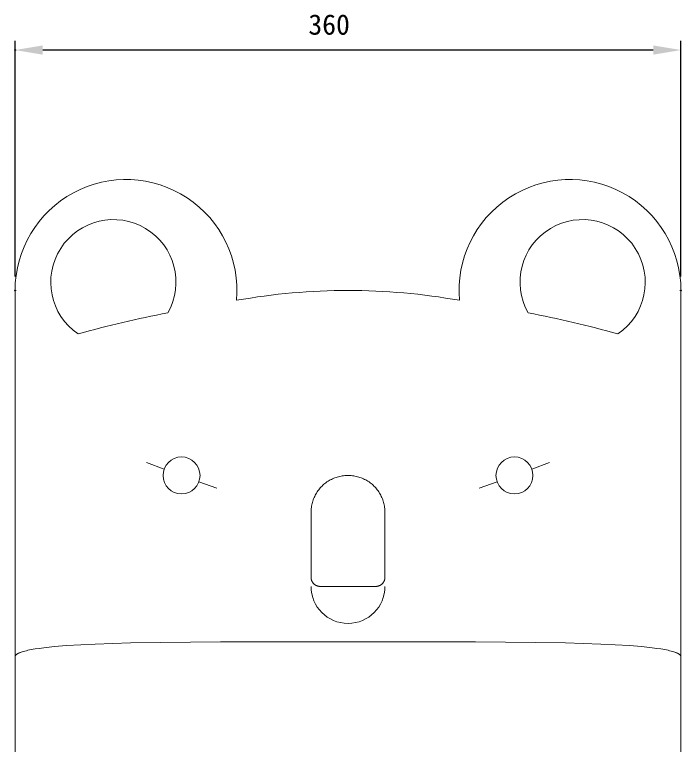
# Model space of a CAD drawing. Units: millimetres, scale not verified. Extents: x -203 to 203, y -143 to 143.
# Drawn here: x -122 to -50, y -61.1 to 17.8 of the extents above; entities that cross this region are included whole.
import ezdxf
from ezdxf.enums import TextEntityAlignment as Align

# ---------------------------------------------------------------- set-up
doc = ezdxf.new("R2010")
doc.units = ezdxf.units.MM
doc.header["$LTSCALE"] = 0.5
doc.header["$PDMODE"] = 32
doc.header["$PDSIZE"] = 0.1
doc.layers.add('0-1_DIMENSION_LINES$02_DIMENSI', color=7, linetype='Continuous', lineweight=25)
doc.layers.add('0-8_DIMENSION_LINES$03_LINES', color=7, linetype='Continuous', lineweight=18)
doc.layers.add('0-2_DEFPOINTS', color=7, linetype='Continuous')
doc.styles.add('ＭＳ ゴシック', font='')
doc.styles.get('ＭＳ ゴシック').set_extended_font_data('MS Gothic')

# ---------------------------------------------------------------- blocks, each defined once
blk = doc.blocks.new('D6')
at = {"layer": '0-1_DIMENSION_LINES$02_DIMENSI'}
for p, q in [((616, 919), (616, 970)), ((760, 919), (760, 970)), ((754, 968), (622, 968))]:
    blk.add_line(p, q, dxfattribs=at)
for points in [[(622, 969), (622, 967), (616, 968)], [(754, 967), (754, 969), (760, 968)]]:
    blk.add_solid(points, dxfattribs=at)
at = {"layer": '0-2_DEFPOINTS'}
for p in [(616, 968), (616, 916), (760, 916)]:
    blk.add_point(p, dxfattribs=at)
at = {"layer": '0-1_DIMENSION_LINES$02_DIMENSI', "style": 'ＭＳ ゴシック'}
blk.add_text('360', height=4.399, dxfattribs=at).set_placement((679.429, 970), align=Align.BOTTOM_LEFT)

msp = doc.modelspace()

# ---------------------------------------------------------------- linework, layer by layer
at = {"layer": '0-8_DIMENSION_LINES$03_LINES'}
for p, q in [((-50.0073, -11.8063), (-50, -11.8063)), ((-122, -51.6184), (-122, -12)), ((-50, -12), (-50, -51.6184)), ((-105.8794, -31.316), (-107.8056, -30.6149)), ((-66.1206, -31.316), (-64.1944, -30.6149)), ((-100.1944, -33.3851), (-102.1206, -32.684)), ((-71.8056, -33.3851), (-69.8794, -32.684)), ((-122, -90.1333), (-122, -51.6184))]:
    msp.add_line(p, q, dxfattribs=at)
for points in [[(-84.9758, -32.1333), (-85.1099, -32.1003), (-85.245, -32.0719), (-85.3811, -32.0482), (-85.5179, -32.0292), (-85.6552, -32.0149), (-85.793, -32.0054), (-85.931, -32.0006), (-86.069, -32.0006), (-86.207, -32.0054), (-86.3448, -32.0149), (-86.4821, -32.0292), (-86.6189, -32.0482), (-86.755, -32.0719), (-86.8901, -32.1003), (-87.0242, -32.1333), (-87.157, -32.171), (-87.2885, -32.2132), (-87.4184, -32.2599), (-87.5467, -32.3111), (-87.6731, -32.3667), (-87.7975, -32.4266), (-87.9197, -32.4908), (-88.0397, -32.5591), (-88.1573, -32.6316), (-88.2723, -32.7081), (-88.3845, -32.7885), (-88.494, -32.8727), (-88.6004, -32.9606), (-88.7038, -33.0522), (-88.8039, -33.1473), (-88.9007, -33.2457), (-88.994, -33.3475), (-89.0838, -33.4524), (-89.1699, -33.5604), (-89.2522, -33.6713), (-89.3307, -33.7849), (-89.4051, -33.9012), (-89.4756, -34.02), (-89.5418, -34.1411)], [(-82, -43), (-82, -36), (-82.0024, -35.8619), (-82.0095, -35.724), (-82.0214, -35.5865), (-82.0381, -35.4494), (-82.0594, -35.313), (-82.0855, -35.1774), (-82.1162, -35.0427), (-82.1516, -34.9093), (-82.1915, -34.7771), (-82.236, -34.6463), (-82.285, -34.5172), (-82.3384, -34.3899), (-82.3961, -34.2645), (-82.4582, -34.1411), (-82.5244, -34.02), (-82.5949, -33.9012), (-82.6693, -33.7849), (-82.7478, -33.6713), (-82.8301, -33.5604), (-82.9162, -33.4524), (-83.006, -33.3475), (-83.0993, -33.2457), (-83.1961, -33.1473), (-83.2962, -33.0522), (-83.3996, -32.9606), (-83.506, -32.8727), (-83.6155, -32.7885), (-83.7277, -32.7081), (-83.8427, -32.6316), (-83.9603, -32.5591), (-84.0803, -32.4908), (-84.2025, -32.4266), (-84.3269, -32.3667), (-84.4533, -32.3111), (-84.5816, -32.2599), (-84.7115, -32.2132), (-84.843, -32.171), (-84.9758, -32.1333)], [(-89.5418, -34.1411), (-89.6039, -34.2645), (-89.6616, -34.3899), (-89.715, -34.5172), (-89.764, -34.6463), (-89.8085, -34.7771), (-89.8484, -34.9093), (-89.8838, -35.0427), (-89.9145, -35.1774), (-89.9406, -35.313), (-89.9619, -35.4494), (-89.9786, -35.5865), (-89.9905, -35.724), (-89.9976, -35.8619), (-90, -36), (-90, -43), (-89.9994, -43.0341), (-89.9977, -43.0682), (-89.9948, -43.1023), (-89.9907, -43.1362), (-89.9855, -43.1699), (-89.9791, -43.2035), (-89.9716, -43.2368), (-89.9629, -43.2698), (-89.9531, -43.3025), (-89.9423, -43.3349), (-89.9303, -43.3669), (-89.9172, -43.3984), (-89.9031, -43.4295), (-89.8879, -43.4601), (-89.8717, -43.4901), (-89.8544, -43.5196), (-89.8362, -43.5485), (-89.817, -43.5767), (-89.7968, -43.6042), (-89.7757, -43.6311), (-89.7537, -43.6572), (-89.7308, -43.6826), (-89.7071, -43.7071), (-89.6826, -43.7308)], [(-82.4804, -43.8544), (-82.4515, -43.8362), (-82.4233, -43.817), (-82.3958, -43.7968), (-82.3689, -43.7757), (-82.3428, -43.7537), (-82.3174, -43.7308), (-82.2929, -43.7071), (-82.2692, -43.6826), (-82.2463, -43.6572), (-82.2243, -43.6311), (-82.2032, -43.6042), (-82.183, -43.5767), (-82.1638, -43.5485), (-82.1456, -43.5196), (-82.1283, -43.4901), (-82.1121, -43.4601), (-82.0969, -43.4295), (-82.0828, -43.3984), (-82.0697, -43.3669), (-82.0577, -43.3349), (-82.0469, -43.3025), (-82.0371, -43.2698), (-82.0284, -43.2368), (-82.0209, -43.2035), (-82.0145, -43.1699), (-82.0093, -43.1362), (-82.0052, -43.1023), (-82.0023, -43.0682), (-82.0006, -43.0341), (-82, -43)], [(-89.6826, -43.7308), (-89.6572, -43.7537), (-89.6311, -43.7757), (-89.6042, -43.7968), (-89.5767, -43.817), (-89.5485, -43.8362), (-89.5196, -43.8544), (-89.4901, -43.8717), (-89.4601, -43.8879), (-89.4295, -43.9031), (-89.3984, -43.9172), (-89.3669, -43.9303), (-89.3349, -43.9423), (-89.3025, -43.9531), (-89.2698, -43.9629), (-89.2368, -43.9716), (-89.2035, -43.9791), (-89.1699, -43.9855), (-89.1362, -43.9907), (-89.1023, -43.9948), (-89.0682, -43.9977), (-89.0341, -43.9994), (-89, -44), (-83, -44), (-82.9659, -43.9994), (-82.9318, -43.9977), (-82.8977, -43.9948), (-82.8638, -43.9907), (-82.8301, -43.9855), (-82.7965, -43.9791), (-82.7632, -43.9716), (-82.7302, -43.9629), (-82.6975, -43.9531), (-82.6651, -43.9423), (-82.6331, -43.9303), (-82.6016, -43.9172), (-82.5705, -43.9031), (-82.5399, -43.8879), (-82.5099, -43.8717), (-82.4804, -43.8544)], [(-120.9379, -50.9878), (-120.7807, -50.9487), (-120.6127, -50.9104), (-120.2442, -50.8361), (-119.8324, -50.765), (-119.3772, -50.697), (-118.8787, -50.6322), (-117.7515, -50.5121), (-116.4509, -50.4046), (-113.3296, -50.2276), (-109.5146, -50.1012), (-99.8038, -50), (-72.1962, -50), (-62.4854, -50.1012), (-58.6704, -50.2276), (-55.5491, -50.4046), (-54.2485, -50.5121), (-53.1213, -50.6322), (-52.6228, -50.697), (-52.1676, -50.765), (-51.7558, -50.8361), (-51.3873, -50.9104), (-51.2193, -50.9487), (-51.0621, -50.9878), (-50.9158, -51.0277), (-50.7803, -51.0684), (-50.6557, -51.1099), (-50.5974, -51.1309), (-50.5419, -51.1522), (-50.4891, -51.1736), (-50.4389, -51.1952), (-50.3915, -51.2171), (-50.3468, -51.2391), (-50.3048, -51.2613), (-50.2655, -51.2838), (-50.2469, -51.295), (-50.229, -51.3064), (-50.2117, -51.3178), (-50.1951, -51.3292), (-50.1792, -51.3407)], [(-122, -51.6184), (-121.9997, -51.6058), (-121.9986, -51.5932), (-121.997, -51.5807), (-121.9946, -51.5682), (-121.9915, -51.5558), (-121.9878, -51.5434), (-121.9834, -51.5311), (-121.9783, -51.5189), (-121.9726, -51.5066), (-121.9661, -51.4945), (-121.959, -51.4823), (-121.9512, -51.4703), (-121.9428, -51.4582), (-121.9336, -51.4462), (-121.9238, -51.4343), (-121.9133, -51.4224), (-121.9021, -51.4106), (-121.8903, -51.3988), (-121.8777, -51.3871), (-121.8645, -51.3754), (-121.8506, -51.3638), (-121.8361, -51.3522), (-121.8208, -51.3407), (-121.8049, -51.3292), (-121.7883, -51.3178), (-121.771, -51.3064), (-121.7531, -51.295), (-121.7345, -51.2838), (-121.6952, -51.2613), (-121.6532, -51.2391), (-121.6085, -51.2171), (-121.5611, -51.1952), (-121.5109, -51.1736), (-121.4581, -51.1522), (-121.4026, -51.1309), (-121.3443, -51.1099), (-121.2197, -51.0684), (-121.0842, -51.0277), (-120.9379, -50.9878)], [(-50.1792, -51.3407), (-50.1639, -51.3522), (-50.1494, -51.3638), (-50.1355, -51.3754), (-50.1223, -51.3871), (-50.1097, -51.3988), (-50.0979, -51.4106), (-50.0867, -51.4224), (-50.0762, -51.4343), (-50.0664, -51.4462), (-50.0572, -51.4582), (-50.0488, -51.4703), (-50.041, -51.4823), (-50.0339, -51.4945), (-50.0274, -51.5066), (-50.0217, -51.5189), (-50.0166, -51.5311), (-50.0122, -51.5434), (-50.0085, -51.5558), (-50.0054, -51.5682), (-50.003, -51.5807), (-50.0014, -51.5932), (-50.0003, -51.6058), (-50, -51.6184), (-50, -90.1333)]]:
    msp.add_lwpolyline(points, dxfattribs=at)
for centre in [(-104, -32), (-68, -32)]:
    msp.add_circle(centre, 2, dxfattribs=at)
for centre, radius, start, end in [((-110.0008, -12), 11.9992, 354.92058, 180), ((-61.9992, -12), 11.9992, 360, 185.07942), ((-111.3678, -11.1065), 6.7699, 330.68912, 235.65673), ((-60.6322, -11.1065), 6.7699, 304.34327, 209.31088), ((-86, -80.855), 68.855, 79.92215, 100.07785), ((-85.6223, -121.1072), 108.516, 100.53593, 105.80992), ((-86.3777, -121.1072), 108.516, 74.19008, 79.46407), ((-86, -44), 4, 180, 0)]:
    msp.add_arc(centre, radius, start, end, dxfattribs=at)

# ---------------------------------------------------------------- block references
at = {"layer": '0-1_DIMENSION_LINES$02_DIMENSI', "xscale": 0.5, "yscale": 0.5}
msp.add_blockref('D6', (-430, -470), dxfattribs=at)

doc.saveas('drawing.dxf')
